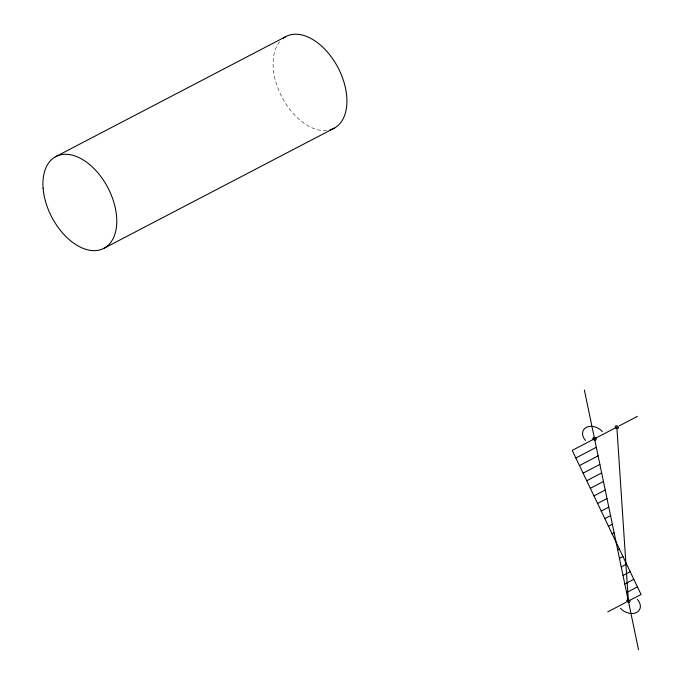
<?xml version="1.0" encoding="UTF-8"?>
<svg xmlns="http://www.w3.org/2000/svg" width="684" height="684" viewBox="0 0 684 684"><rect width="100%" height="100%" fill="white"/><g stroke="black" fill="none" stroke-linecap="round" stroke-linejoin="round"><path stroke-width="0.51" stroke-dasharray="3.42 2.56" d="M326.636 130.482A51.796 31.669 62.4 0 1 281.936 97.068A51.796 31.669 62.4 0 1 280.055 41.262"/><path stroke-width="1.03" d="M55.464 156.764L285.63 36.697M104.207 248.172L334.373 128.096M619.268 425.867L637.437 416.385M575.851 457.989L596.32 447.31M579.476 465.573L598.098 455.852M583.093 473.157L599.877 464.402M586.718 480.732L601.663 472.943M590.343 488.316L603.442 481.485M593.969 495.9L605.22 490.026M597.594 503.484L606.999 498.576M601.21 511.068L608.786 507.118M604.836 518.652L610.564 515.659M608.461 526.235L612.342 524.209M612.086 533.811L614.129 532.75M617.686 549.833L619.328 548.978M619.473 558.383L622.953 556.562M621.252 566.925L626.578 564.146M623.03 575.466L630.203 571.73M624.808 584.016L633.829 579.314M626.595 592.558L637.445 586.889M607.777 611.847L625.954 602.365M584.384 390.068L638.523 649.8M637.428 599.432A12.09 8.841 28.4 0 1 636.616 612.454A12.09 8.841 28.4 0 1 620.465 608.273M585.487 440.436A12.09 8.841 28.4 0 1 586.291 427.414A12.09 8.841 28.4 0 1 602.442 431.587M283.022 38.415A51.796 31.669 62.4 0 1 338.349 68.28A51.796 31.669 62.4 0 1 329.919 129.883M616.848 427.124L572.226 450.405L641.07 594.473L628.374 601.099L616.848 427.124M615.54 427.637A1.727 1.265 28.4 0 0 618.345 427.979A1.727 1.265 28.4 0 0 616.66 425.764A1.727 1.265 28.4 0 0 615.54 427.637M627.066 601.612A1.727 1.265 28.4 0 0 629.87 601.954A1.727 1.265 28.4 0 0 628.186 599.731A1.727 1.265 28.4 0 0 627.066 601.612M593.225 439.282A1.727 1.265 28.4 0 0 596.038 439.624A1.727 1.265 28.4 0 0 594.345 437.401A1.727 1.265 28.4 0 0 593.225 439.282M43.101 188.211A51.796 31.669 62.4 0 0 101.317 249.472A51.796 31.669 62.4 0 0 95.093 169.718A51.796 31.669 62.4 0 0 43.101 188.211"/></g></svg>
